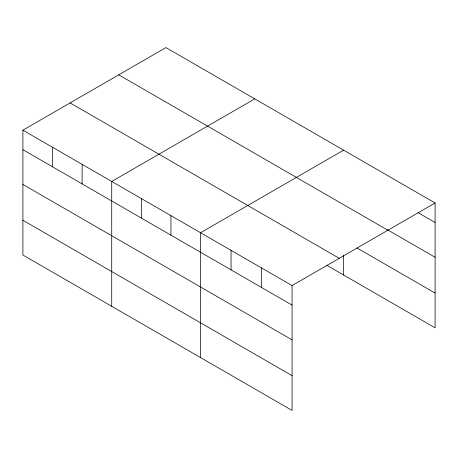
<?xml version="1.0" encoding="UTF-8"?>
<svg xmlns="http://www.w3.org/2000/svg" width="458" height="458" viewBox="0 0 458 458"><rect width="100%" height="100%" fill="white"/><g stroke="black" fill="none" stroke-linecap="round" stroke-linejoin="round"><path stroke-width="0.69" d="M22.9 130.169L292.061 285.569L292.061 410.414L22.9 255.014L22.9 130.169L165.939 47.586L435.1 202.986L435.1 327.831L326.932 265.377M254.763 98.871L111.723 181.454L111.723 306.299M343.586 150.15L200.547 232.733L200.547 357.578M292.061 285.569L435.1 202.986M418.017 212.644L435.1 222.508M387.514 229.79L435.1 257.264M118.737 74.837L387.897 230.237M357.005 247.984L435.1 293.074M70.103 102.918L339.264 258.318M22.9 149.692L292.061 305.091M22.9 184.448L292.061 339.847M22.9 220.258L292.061 375.657M343.586 255.135L343.586 274.995M261.552 267.959L261.552 287.475M231.05 250.343L231.05 269.865M170.937 215.638L170.937 235.16M141.333 198.543L141.333 218.065M82.114 164.359L82.114 183.881M52.51 147.264L52.51 166.786"/></g></svg>
